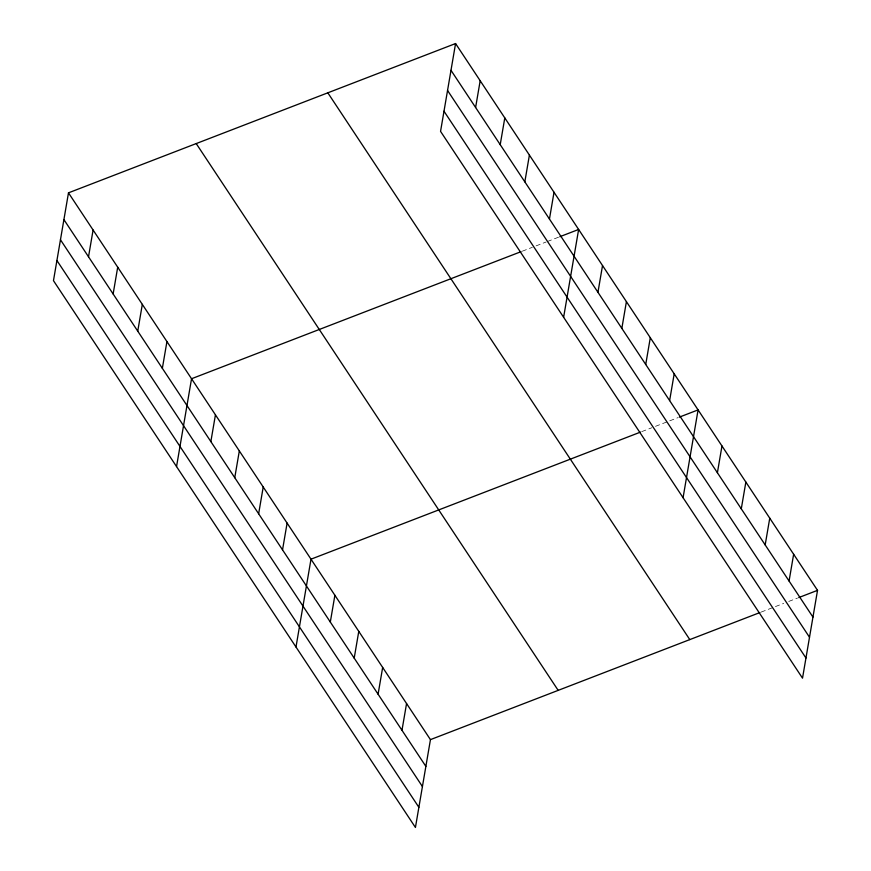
<?xml version="1.0" encoding="UTF-8"?>
<svg xmlns="http://www.w3.org/2000/svg" width="871" height="871" viewBox="0 0 871 871"><rect width="100%" height="100%" fill="white"/><g stroke="black" fill="none" stroke-linecap="round" stroke-linejoin="round"><path stroke-width="0.65" stroke-dasharray="4.36 3.27" d="M522.284 251.196L532.301 247.331M536.057 245.883L546.073 242.018M547.326 241.528L558.594 237.184M641.731 431.635L651.748 427.77M655.504 426.322L678.052 417.623M761.178 612.073L783.715 603.385M788.734 601.447L797.498 598.072"/><path stroke-width="1.31" d="M68.482 192.839L53.469 280.658L415.434 827.45L430.448 739.631L68.482 192.839L455.566 43.55L817.531 590.342L802.518 678.161L440.552 131.369L455.566 43.55M88.515 256.782L93.088 230.02M113.132 293.963L117.705 267.201M137.749 331.143L142.321 304.382M162.354 368.324L166.938 341.563M176.541 466.573L191.544 378.743L521.032 251.675M210.858 441.597L215.442 414.836M234.756 477.689L239.329 450.917M258.643 513.77L263.216 487.009M282.531 549.862L287.103 523.101M295.988 647.011L311.001 559.182L640.479 432.114M330.316 622.036L334.889 595.274M354.203 658.128L358.776 631.366M475.61 107.492L480.182 80.731M378.09 694.209L382.663 667.447M500.215 144.673L504.799 117.912M401.977 730.301L406.561 703.539M524.832 181.854L529.405 155.092M549.449 219.046L554.021 192.273M563.624 317.284L578.638 229.454L559.846 236.705M597.952 292.308L602.525 265.546M621.84 328.4L626.412 301.638M645.727 364.492L650.299 337.719M669.625 400.573L674.198 373.811M683.071 497.722L698.085 409.903L679.304 417.144M717.399 472.746L721.972 445.985M741.286 508.838L745.859 482.077M765.173 544.93L769.757 518.169M789.072 581.011L793.644 554.25M430.448 739.631L759.926 612.553M798.751 597.582L817.531 590.342M450.993 70.311L812.959 617.104M447.542 90.464L809.518 637.256M444.003 111.227L805.969 658.019M327.823 92.816L689.799 639.608M196.215 143.573L558.18 690.365M63.899 219.601L425.875 766.393M60.458 239.754L422.424 786.535M56.909 260.505L418.875 807.297"/></g></svg>
